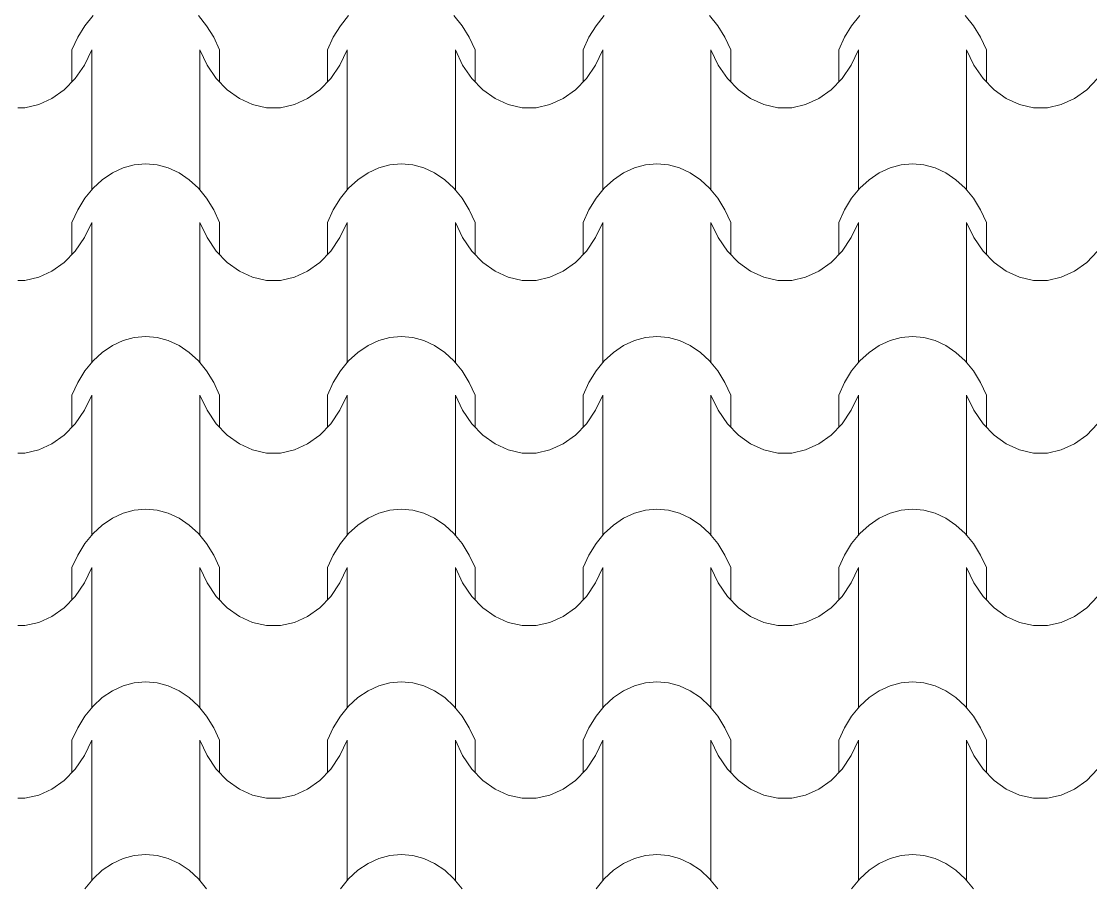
# Model space of a CAD drawing. Header units: millimetres. Extents: x 42452 to 2852333, y -419346 to 834876.
# Drawn here: x 2632409 to 2635234, y 653995 to 656276 of the extents above; entities that cross this region are included whole.
import ezdxf

# ---------------------------------------------------------------- set-up
doc = ezdxf.new("R2010")
doc.units = ezdxf.units.MM
doc.layers.add('M-2 keramitin shtrixi_Ном._пера__21_Pen_No__1', color=7, linetype='Continuous', lineweight=15)
doc.layers.add('memar', color=7, linetype='Continuous', lineweight=25)

# ---------------------------------------------------------------- blocks, each defined once
blk = doc.blocks.new('*X17')
at = {"layer": 'M-2 keramitin shtrixi_Ном._пера__21_Pen_No__1', "color": 7, "linetype": 'Continuous', "lineweight": 15}
for p, q in [((-253763.3, -1354445.5), (-253741.5, -1354418.9)), ((-253463.2, -1354418.9), (-253441.3, -1354445.5)), ((-253087.8, -1354445.5), (-253066, -1354418.9)), ((-252787.6, -1354418.9), (-252765.8, -1354445.5)), ((-252412.2, -1354445.5), (-252390.4, -1354418.9)), ((-252112, -1354418.9), (-252090.2, -1354445.5)), ((-251736.7, -1354445.5), (-251714.8, -1354418.9)), ((-251436.5, -1354418.9), (-251414.7, -1354445.5)), ((-253782.1, -1354475.7), (-253763.3, -1354445.5)), ((-253441.3, -1354445.5), (-253422.6, -1354475.7)), ((-253106.5, -1354475.7), (-253087.8, -1354445.5)), ((-252765.8, -1354445.5), (-252747.1, -1354475.7)), ((-252430.9, -1354475.7), (-252412.2, -1354445.5)), ((-252090.2, -1354445.5), (-252071.5, -1354475.7)), ((-251755.4, -1354475.7), (-251736.7, -1354445.5)), ((-251414.7, -1354445.5), (-251395.9, -1354475.7)), ((-253797.4, -1354509), (-253782.1, -1354475.7)), ((-253422.6, -1354475.7), (-253407.3, -1354509)), ((-253121.8, -1354509), (-253106.5, -1354475.7)), ((-252747.1, -1354475.7), (-252731.8, -1354509)), ((-252446.2, -1354509), (-252430.9, -1354475.7)), ((-252071.5, -1354475.7), (-252056.2, -1354509)), ((-251770.7, -1354509), (-251755.4, -1354475.7)), ((-251395.9, -1354475.7), (-251380.6, -1354509)), ((-253797.4, -1354594), (-253797.4, -1354509)), ((-253745.1, -1354509), (-253764.4, -1354549.5)), ((-253745.1, -1354694), (-253745.1, -1354509)), ((-253459.6, -1354694), (-253459.6, -1354509)), ((-253440.3, -1354549.5), (-253459.6, -1354509)), ((-253407.3, -1354594), (-253407.3, -1354509)), ((-253121.8, -1354594), (-253121.8, -1354509)), ((-253069.5, -1354509), (-253088.9, -1354549.5)), ((-253069.5, -1354694), (-253069.5, -1354509)), ((-252784, -1354694), (-252784, -1354509)), ((-252764.7, -1354549.5), (-252784, -1354509)), ((-252731.8, -1354594), (-252731.8, -1354509)), ((-252446.2, -1354594), (-252446.2, -1354509)), ((-252394, -1354509), (-252413.3, -1354549.5)), ((-252394, -1354694), (-252394, -1354509)), ((-252108.5, -1354694), (-252108.5, -1354509)), ((-252089.1, -1354549.5), (-252108.5, -1354509)), ((-252056.2, -1354594), (-252056.2, -1354509)), ((-251770.7, -1354594), (-251770.7, -1354509)), ((-251718.4, -1354509), (-251737.7, -1354549.5)), ((-251718.4, -1354694), (-251718.4, -1354509)), ((-251432.9, -1354694), (-251432.9, -1354509)), ((-251413.6, -1354549.5), (-251432.9, -1354509)), ((-251380.6, -1354594), (-251380.6, -1354509)), ((-253764.4, -1354549.5), (-253788.8, -1354585.2)), ((-253415.8, -1354585.2), (-253440.3, -1354549.5)), ((-253088.9, -1354549.5), (-253113.3, -1354585.2)), ((-252740.3, -1354585.2), (-252764.7, -1354549.5)), ((-252413.3, -1354549.5), (-252437.7, -1354585.2)), ((-252064.7, -1354585.2), (-252089.1, -1354549.5)), ((-251737.7, -1354549.5), (-251762.2, -1354585.2)), ((-251389.2, -1354585.2), (-251413.6, -1354549.5)), ((-253788.8, -1354585.2), (-253817.6, -1354615.1)), ((-253387, -1354615.1), (-253415.8, -1354585.2)), ((-253113.3, -1354585.2), (-253142.1, -1354615.1)), ((-252711.5, -1354615.1), (-252740.3, -1354585.2)), ((-252437.7, -1354585.2), (-252466.5, -1354615.1)), ((-252035.9, -1354615.1), (-252064.7, -1354585.2)), ((-251762.2, -1354585.2), (-251791, -1354615.1)), ((-251360.4, -1354615.1), (-251389.2, -1354585.2)), ((-251086.6, -1354585.2), (-251115.4, -1354615.1)), ((-253850, -1354638.3), (-253885, -1354654.2)), ((-253817.6, -1354615.1), (-253850, -1354638.3)), ((-253354.7, -1354638.3), (-253387, -1354615.1)), ((-253319.7, -1354654.2), (-253354.7, -1354638.3)), ((-253174.4, -1354638.3), (-253209.4, -1354654.2)), ((-253142.1, -1354615.1), (-253174.4, -1354638.3)), ((-252679.1, -1354638.3), (-252711.5, -1354615.1)), ((-252644.1, -1354654.2), (-252679.1, -1354638.3)), ((-252498.9, -1354638.3), (-252533.9, -1354654.2)), ((-252466.5, -1354615.1), (-252498.9, -1354638.3)), ((-252003.6, -1354638.3), (-252035.9, -1354615.1)), ((-251968.6, -1354654.2), (-252003.6, -1354638.3)), ((-251823.3, -1354638.3), (-251858.3, -1354654.2)), ((-251791, -1354615.1), (-251823.3, -1354638.3)), ((-251328, -1354638.3), (-251360.4, -1354615.1)), ((-251293, -1354654.2), (-251328, -1354638.3)), ((-251147.8, -1354638.3), (-251182.7, -1354654.2)), ((-251115.4, -1354615.1), (-251147.8, -1354638.3)), ((-253921.6, -1354662.3), (-253940.1, -1354662.3)), ((-253885, -1354654.2), (-253921.6, -1354662.3)), ((-253283.1, -1354662.3), (-253319.7, -1354654.2)), ((-253264.6, -1354662.3), (-253283.1, -1354662.3)), ((-253246, -1354662.3), (-253264.6, -1354662.3)), ((-253209.4, -1354654.2), (-253246, -1354662.3)), ((-252607.6, -1354662.3), (-252644.1, -1354654.2)), ((-252589, -1354662.3), (-252607.6, -1354662.3)), ((-252570.4, -1354662.3), (-252589, -1354662.3)), ((-252533.9, -1354654.2), (-252570.4, -1354662.3)), ((-251932, -1354662.3), (-251968.6, -1354654.2)), ((-251913.4, -1354662.3), (-251932, -1354662.3)), ((-251894.9, -1354662.3), (-251913.4, -1354662.3)), ((-251858.3, -1354654.2), (-251894.9, -1354662.3)), ((-251256.4, -1354662.3), (-251293, -1354654.2)), ((-251237.9, -1354662.3), (-251256.4, -1354662.3)), ((-251219.3, -1354662.3), (-251237.9, -1354662.3)), ((-251182.7, -1354654.2), (-251219.3, -1354662.3)), ((-253745.1, -1354879.1), (-253745.1, -1354694)), ((-253459.6, -1354879.1), (-253459.6, -1354694)), ((-253069.5, -1354879.1), (-253069.5, -1354694)), ((-252784, -1354879.1), (-252784, -1354694)), ((-252394, -1354879.1), (-252394, -1354694)), ((-252108.5, -1354879.1), (-252108.5, -1354694)), ((-251718.4, -1354879.1), (-251718.4, -1354694)), ((-251432.9, -1354879.1), (-251432.9, -1354694)), ((-253717, -1354852.7), (-253690.3, -1354834.7)), ((-253690.3, -1354834.7), (-253662, -1354821.6)), ((-253662, -1354821.6), (-253632.4, -1354813.7)), ((-253632.4, -1354813.7), (-253602.3, -1354811)), ((-253602.3, -1354811), (-253572.2, -1354813.7)), ((-253572.2, -1354813.7), (-253542.7, -1354821.6)), ((-253542.7, -1354821.6), (-253514.3, -1354834.7)), ((-253514.3, -1354834.7), (-253487.7, -1354852.7)), ((-253041.5, -1354852.7), (-253014.8, -1354834.7)), ((-253014.8, -1354834.7), (-252986.4, -1354821.6)), ((-252986.4, -1354821.6), (-252956.9, -1354813.7)), ((-252956.9, -1354813.7), (-252926.8, -1354811)), ((-252926.8, -1354811), (-252896.7, -1354813.7)), ((-252896.7, -1354813.7), (-252867.2, -1354821.6)), ((-252867.2, -1354821.6), (-252838.8, -1354834.7)), ((-252838.8, -1354834.7), (-252812.1, -1354852.7)), ((-252365.9, -1354852.7), (-252339.2, -1354834.7)), ((-252339.2, -1354834.7), (-252310.8, -1354821.6)), ((-252310.8, -1354821.6), (-252281.3, -1354813.7)), ((-252281.3, -1354813.7), (-252251.2, -1354811)), ((-252251.2, -1354811), (-252221.1, -1354813.7)), ((-252221.1, -1354813.7), (-252191.6, -1354821.6)), ((-252191.6, -1354821.6), (-252163.2, -1354834.7)), ((-252163.2, -1354834.7), (-252136.5, -1354852.7)), ((-251690.3, -1354852.7), (-251663.7, -1354834.7)), ((-251663.7, -1354834.7), (-251635.3, -1354821.6)), ((-251635.3, -1354821.6), (-251605.8, -1354813.7)), ((-251605.8, -1354813.7), (-251575.7, -1354811)), ((-251575.7, -1354811), (-251545.6, -1354813.7)), ((-251545.6, -1354813.7), (-251516, -1354821.6)), ((-251516, -1354821.6), (-251487.7, -1354834.7)), ((-251487.7, -1354834.7), (-251461, -1354852.7)), ((-253741.5, -1354875.2), (-253717, -1354852.7)), ((-253487.7, -1354852.7), (-253463.2, -1354875.2)), ((-253066, -1354875.2), (-253041.5, -1354852.7)), ((-252812.1, -1354852.7), (-252787.6, -1354875.2)), ((-252390.4, -1354875.2), (-252365.9, -1354852.7)), ((-252136.5, -1354852.7), (-252112, -1354875.2)), ((-251714.8, -1354875.2), (-251690.3, -1354852.7)), ((-251461, -1354852.7), (-251436.5, -1354875.2)), ((-253763.3, -1354901.8), (-253741.5, -1354875.2)), ((-253463.2, -1354875.2), (-253441.3, -1354901.8)), ((-253087.8, -1354901.8), (-253066, -1354875.2)), ((-252787.6, -1354875.2), (-252765.8, -1354901.8)), ((-252412.2, -1354901.8), (-252390.4, -1354875.2)), ((-252112, -1354875.2), (-252090.2, -1354901.8)), ((-251736.7, -1354901.8), (-251714.8, -1354875.2)), ((-251436.5, -1354875.2), (-251414.7, -1354901.8)), ((-253782.1, -1354932.1), (-253763.3, -1354901.8)), ((-253441.3, -1354901.8), (-253422.6, -1354932.1)), ((-253106.5, -1354932.1), (-253087.8, -1354901.8)), ((-252765.8, -1354901.8), (-252747.1, -1354932.1)), ((-252430.9, -1354932.1), (-252412.2, -1354901.8)), ((-252090.2, -1354901.8), (-252071.5, -1354932.1)), ((-251755.4, -1354932.1), (-251736.7, -1354901.8)), ((-251414.7, -1354901.8), (-251395.9, -1354932.1)), ((-253797.4, -1354965.3), (-253782.1, -1354932.1)), ((-253422.6, -1354932.1), (-253407.3, -1354965.3)), ((-253121.8, -1354965.3), (-253106.5, -1354932.1)), ((-252747.1, -1354932.1), (-252731.8, -1354965.3)), ((-252446.2, -1354965.3), (-252430.9, -1354932.1)), ((-252071.5, -1354932.1), (-252056.2, -1354965.3)), ((-251770.7, -1354965.3), (-251755.4, -1354932.1)), ((-251395.9, -1354932.1), (-251380.6, -1354965.3)), ((-253797.4, -1355050.4), (-253797.4, -1354965.3)), ((-253745.1, -1354965.3), (-253764.4, -1355005.8)), ((-253745.1, -1355150.4), (-253745.1, -1354965.3)), ((-253459.6, -1355150.4), (-253459.6, -1354965.3)), ((-253440.3, -1355005.8), (-253459.6, -1354965.3)), ((-253407.3, -1355050.4), (-253407.3, -1354965.3)), ((-253121.8, -1355050.4), (-253121.8, -1354965.3)), ((-253069.5, -1354965.3), (-253088.9, -1355005.8)), ((-253069.5, -1355150.4), (-253069.5, -1354965.3)), ((-252784, -1355150.4), (-252784, -1354965.3)), ((-252764.7, -1355005.8), (-252784, -1354965.3)), ((-252731.8, -1355050.4), (-252731.8, -1354965.3)), ((-252446.2, -1355050.4), (-252446.2, -1354965.3)), ((-252394, -1354965.3), (-252413.3, -1355005.8)), ((-252394, -1355150.4), (-252394, -1354965.3)), ((-252108.5, -1355150.4), (-252108.5, -1354965.3)), ((-252089.1, -1355005.8), (-252108.5, -1354965.3)), ((-252056.2, -1355050.4), (-252056.2, -1354965.3)), ((-251770.7, -1355050.4), (-251770.7, -1354965.3)), ((-251718.4, -1354965.3), (-251737.7, -1355005.8)), ((-251718.4, -1355150.4), (-251718.4, -1354965.3)), ((-251432.9, -1355150.4), (-251432.9, -1354965.3)), ((-251413.6, -1355005.8), (-251432.9, -1354965.3)), ((-251380.6, -1355050.4), (-251380.6, -1354965.3)), ((-253764.4, -1355005.8), (-253788.8, -1355041.5)), ((-253415.8, -1355041.5), (-253440.3, -1355005.8)), ((-253088.9, -1355005.8), (-253113.3, -1355041.5)), ((-252740.3, -1355041.5), (-252764.7, -1355005.8)), ((-252413.3, -1355005.8), (-252437.7, -1355041.5)), ((-252064.7, -1355041.5), (-252089.1, -1355005.8)), ((-251737.7, -1355005.8), (-251762.2, -1355041.5)), ((-251389.2, -1355041.5), (-251413.6, -1355005.8)), ((-253788.8, -1355041.5), (-253817.6, -1355071.5)), ((-253387, -1355071.5), (-253415.8, -1355041.5)), ((-253113.3, -1355041.5), (-253142.1, -1355071.5)), ((-252711.5, -1355071.5), (-252740.3, -1355041.5)), ((-252437.7, -1355041.5), (-252466.5, -1355071.5)), ((-252035.9, -1355071.5), (-252064.7, -1355041.5)), ((-251762.2, -1355041.5), (-251791, -1355071.5)), ((-251360.4, -1355071.5), (-251389.2, -1355041.5)), ((-251086.6, -1355041.5), (-251115.4, -1355071.5)), ((-253817.6, -1355071.5), (-253850, -1355094.7)), ((-253354.7, -1355094.7), (-253387, -1355071.5)), ((-253142.1, -1355071.5), (-253174.4, -1355094.7)), ((-252679.1, -1355094.7), (-252711.5, -1355071.5)), ((-252466.5, -1355071.5), (-252498.9, -1355094.7)), ((-252003.6, -1355094.7), (-252035.9, -1355071.5)), ((-251791, -1355071.5), (-251823.3, -1355094.7)), ((-251328, -1355094.7), (-251360.4, -1355071.5)), ((-251115.4, -1355071.5), (-251147.8, -1355094.7)), ((-253921.6, -1355118.6), (-253940.1, -1355118.6)), ((-253885, -1355110.6), (-253921.6, -1355118.6)), ((-253850, -1355094.7), (-253885, -1355110.6)), ((-253319.7, -1355110.6), (-253354.7, -1355094.7)), ((-253283.1, -1355118.6), (-253319.7, -1355110.6)), ((-253264.6, -1355118.6), (-253283.1, -1355118.6)), ((-253246, -1355118.6), (-253264.6, -1355118.6)), ((-253209.4, -1355110.6), (-253246, -1355118.6)), ((-253174.4, -1355094.7), (-253209.4, -1355110.6)), ((-252644.1, -1355110.6), (-252679.1, -1355094.7)), ((-252607.6, -1355118.6), (-252644.1, -1355110.6)), ((-252589, -1355118.6), (-252607.6, -1355118.6)), ((-252570.4, -1355118.6), (-252589, -1355118.6)), ((-252533.9, -1355110.6), (-252570.4, -1355118.6)), ((-252498.9, -1355094.7), (-252533.9, -1355110.6)), ((-251968.6, -1355110.6), (-252003.6, -1355094.7)), ((-251932, -1355118.6), (-251968.6, -1355110.6)), ((-251913.4, -1355118.6), (-251932, -1355118.6)), ((-251894.9, -1355118.6), (-251913.4, -1355118.6)), ((-251858.3, -1355110.6), (-251894.9, -1355118.6)), ((-251823.3, -1355094.7), (-251858.3, -1355110.6)), ((-251293, -1355110.6), (-251328, -1355094.7)), ((-251256.4, -1355118.6), (-251293, -1355110.6)), ((-251237.9, -1355118.6), (-251256.4, -1355118.6)), ((-251219.3, -1355118.6), (-251237.9, -1355118.6)), ((-251182.7, -1355110.6), (-251219.3, -1355118.6)), ((-251147.8, -1355094.7), (-251182.7, -1355110.6)), ((-253745.1, -1355335.5), (-253745.1, -1355150.4)), ((-253459.6, -1355335.5), (-253459.6, -1355150.4)), ((-253069.5, -1355335.5), (-253069.5, -1355150.4)), ((-252784, -1355335.5), (-252784, -1355150.4)), ((-252394, -1355335.5), (-252394, -1355150.4)), ((-252108.5, -1355335.5), (-252108.5, -1355150.4)), ((-251718.4, -1355335.5), (-251718.4, -1355150.4)), ((-251432.9, -1355335.5), (-251432.9, -1355150.4)), ((-253690.3, -1355291.1), (-253662, -1355278)), ((-253662, -1355278), (-253632.4, -1355270)), ((-253632.4, -1355270), (-253602.3, -1355267.3)), ((-253602.3, -1355267.3), (-253572.2, -1355270)), ((-253572.2, -1355270), (-253542.7, -1355278)), ((-253542.7, -1355278), (-253514.3, -1355291.1)), ((-253014.8, -1355291.1), (-252986.4, -1355278)), ((-252986.4, -1355278), (-252956.9, -1355270)), ((-252956.9, -1355270), (-252926.8, -1355267.3)), ((-252926.8, -1355267.3), (-252896.7, -1355270)), ((-252896.7, -1355270), (-252867.2, -1355278)), ((-252867.2, -1355278), (-252838.8, -1355291.1)), ((-252339.2, -1355291.1), (-252310.8, -1355278)), ((-252310.8, -1355278), (-252281.3, -1355270)), ((-252281.3, -1355270), (-252251.2, -1355267.3)), ((-252251.2, -1355267.3), (-252221.1, -1355270)), ((-252221.1, -1355270), (-252191.6, -1355278)), ((-252191.6, -1355278), (-252163.2, -1355291.1)), ((-251663.7, -1355291.1), (-251635.3, -1355278)), ((-251635.3, -1355278), (-251605.8, -1355270)), ((-251605.8, -1355270), (-251575.7, -1355267.3)), ((-251575.7, -1355267.3), (-251545.6, -1355270)), ((-251545.6, -1355270), (-251516, -1355278)), ((-251516, -1355278), (-251487.7, -1355291.1)), ((-253741.5, -1355331.6), (-253717, -1355309)), ((-253717, -1355309), (-253690.3, -1355291.1)), ((-253514.3, -1355291.1), (-253487.7, -1355309)), ((-253487.7, -1355309), (-253463.2, -1355331.6)), ((-253066, -1355331.6), (-253041.5, -1355309)), ((-253041.5, -1355309), (-253014.8, -1355291.1)), ((-252838.8, -1355291.1), (-252812.1, -1355309)), ((-252812.1, -1355309), (-252787.6, -1355331.6)), ((-252390.4, -1355331.6), (-252365.9, -1355309)), ((-252365.9, -1355309), (-252339.2, -1355291.1)), ((-252163.2, -1355291.1), (-252136.5, -1355309)), ((-252136.5, -1355309), (-252112, -1355331.6)), ((-251714.8, -1355331.6), (-251690.3, -1355309)), ((-251690.3, -1355309), (-251663.7, -1355291.1)), ((-251487.7, -1355291.1), (-251461, -1355309)), ((-251461, -1355309), (-251436.5, -1355331.6)), ((-253763.3, -1355358.2), (-253741.5, -1355331.6)), ((-253463.2, -1355331.6), (-253441.3, -1355358.2)), ((-253087.8, -1355358.2), (-253066, -1355331.6)), ((-252787.6, -1355331.6), (-252765.8, -1355358.2)), ((-252412.2, -1355358.2), (-252390.4, -1355331.6)), ((-252112, -1355331.6), (-252090.2, -1355358.2)), ((-251736.7, -1355358.2), (-251714.8, -1355331.6)), ((-251436.5, -1355331.6), (-251414.7, -1355358.2)), ((-253782.1, -1355388.4), (-253763.3, -1355358.2)), ((-253441.3, -1355358.2), (-253422.6, -1355388.4)), ((-253106.5, -1355388.4), (-253087.8, -1355358.2)), ((-252765.8, -1355358.2), (-252747.1, -1355388.4)), ((-252430.9, -1355388.4), (-252412.2, -1355358.2)), ((-252090.2, -1355358.2), (-252071.5, -1355388.4)), ((-251755.4, -1355388.4), (-251736.7, -1355358.2)), ((-251414.7, -1355358.2), (-251395.9, -1355388.4)), ((-253797.4, -1355421.7), (-253782.1, -1355388.4)), ((-253422.6, -1355388.4), (-253407.3, -1355421.7)), ((-253121.8, -1355421.7), (-253106.5, -1355388.4)), ((-252747.1, -1355388.4), (-252731.8, -1355421.7)), ((-252446.2, -1355421.7), (-252430.9, -1355388.4)), ((-252071.5, -1355388.4), (-252056.2, -1355421.7)), ((-251770.7, -1355421.7), (-251755.4, -1355388.4)), ((-251395.9, -1355388.4), (-251380.6, -1355421.7)), ((-253797.4, -1355506.7), (-253797.4, -1355421.7)), ((-253745.1, -1355421.7), (-253764.4, -1355462.2)), ((-253745.1, -1355606.7), (-253745.1, -1355421.7)), ((-253459.6, -1355606.7), (-253459.6, -1355421.7)), ((-253440.3, -1355462.2), (-253459.6, -1355421.7)), ((-253407.3, -1355506.7), (-253407.3, -1355421.7)), ((-253121.8, -1355506.7), (-253121.8, -1355421.7)), ((-253069.5, -1355421.7), (-253088.9, -1355462.2)), ((-253069.5, -1355606.7), (-253069.5, -1355421.7)), ((-252784, -1355606.7), (-252784, -1355421.7)), ((-252764.7, -1355462.2), (-252784, -1355421.7)), ((-252731.8, -1355506.7), (-252731.8, -1355421.7)), ((-252446.2, -1355506.7), (-252446.2, -1355421.7)), ((-252394, -1355421.7), (-252413.3, -1355462.2)), ((-252394, -1355606.7), (-252394, -1355421.7)), ((-252108.5, -1355606.7), (-252108.5, -1355421.7)), ((-252089.1, -1355462.2), (-252108.5, -1355421.7)), ((-252056.2, -1355506.7), (-252056.2, -1355421.7)), ((-251770.7, -1355506.7), (-251770.7, -1355421.7)), ((-251718.4, -1355421.7), (-251737.7, -1355462.2)), ((-251718.4, -1355606.7), (-251718.4, -1355421.7)), ((-251432.9, -1355606.7), (-251432.9, -1355421.7)), ((-251413.6, -1355462.2), (-251432.9, -1355421.7)), ((-251380.6, -1355506.7), (-251380.6, -1355421.7)), ((-253764.4, -1355462.2), (-253788.8, -1355497.9)), ((-253415.8, -1355497.9), (-253440.3, -1355462.2)), ((-253088.9, -1355462.2), (-253113.3, -1355497.9)), ((-252740.3, -1355497.9), (-252764.7, -1355462.2)), ((-252413.3, -1355462.2), (-252437.7, -1355497.9)), ((-252064.7, -1355497.9), (-252089.1, -1355462.2)), ((-251737.7, -1355462.2), (-251762.2, -1355497.9)), ((-251389.2, -1355497.9), (-251413.6, -1355462.2)), ((-253788.8, -1355497.9), (-253817.6, -1355527.8)), ((-253387, -1355527.8), (-253415.8, -1355497.9)), ((-253113.3, -1355497.9), (-253142.1, -1355527.8)), ((-252711.5, -1355527.8), (-252740.3, -1355497.9)), ((-252437.7, -1355497.9), (-252466.5, -1355527.8)), ((-252035.9, -1355527.8), (-252064.7, -1355497.9)), ((-251762.2, -1355497.9), (-251791, -1355527.8)), ((-251360.4, -1355527.8), (-251389.2, -1355497.9)), ((-251086.6, -1355497.9), (-251115.4, -1355527.8)), ((-253817.6, -1355527.8), (-253850, -1355551)), ((-253354.7, -1355551), (-253387, -1355527.8)), ((-253142.1, -1355527.8), (-253174.4, -1355551)), ((-252679.1, -1355551), (-252711.5, -1355527.8)), ((-252466.5, -1355527.8), (-252498.9, -1355551)), ((-252003.6, -1355551), (-252035.9, -1355527.8)), ((-251791, -1355527.8), (-251823.3, -1355551)), ((-251328, -1355551), (-251360.4, -1355527.8)), ((-251115.4, -1355527.8), (-251147.8, -1355551)), ((-253885, -1355566.9), (-253921.6, -1355575)), ((-253850, -1355551), (-253885, -1355566.9)), ((-253319.7, -1355566.9), (-253354.7, -1355551)), ((-253283.1, -1355575), (-253319.7, -1355566.9)), ((-253209.4, -1355566.9), (-253246, -1355575)), ((-253174.4, -1355551), (-253209.4, -1355566.9)), ((-252644.1, -1355566.9), (-252679.1, -1355551)), ((-252607.6, -1355575), (-252644.1, -1355566.9)), ((-252533.9, -1355566.9), (-252570.4, -1355575)), ((-252498.9, -1355551), (-252533.9, -1355566.9)), ((-251968.6, -1355566.9), (-252003.6, -1355551)), ((-251932, -1355575), (-251968.6, -1355566.9)), ((-251858.3, -1355566.9), (-251894.9, -1355575)), ((-251823.3, -1355551), (-251858.3, -1355566.9)), ((-251293, -1355566.9), (-251328, -1355551)), ((-251256.4, -1355575), (-251293, -1355566.9)), ((-251182.7, -1355566.9), (-251219.3, -1355575)), ((-251147.8, -1355551), (-251182.7, -1355566.9)), ((-253921.6, -1355575), (-253940.1, -1355575)), ((-253264.6, -1355575), (-253283.1, -1355575)), ((-253246, -1355575), (-253264.6, -1355575)), ((-252589, -1355575), (-252607.6, -1355575)), ((-252570.4, -1355575), (-252589, -1355575)), ((-251913.4, -1355575), (-251932, -1355575)), ((-251894.9, -1355575), (-251913.4, -1355575)), ((-251237.9, -1355575), (-251256.4, -1355575)), ((-251219.3, -1355575), (-251237.9, -1355575)), ((-253745.1, -1355791.8), (-253745.1, -1355606.7)), ((-253459.6, -1355791.8), (-253459.6, -1355606.7)), ((-253069.5, -1355791.8), (-253069.5, -1355606.7)), ((-252784, -1355791.8), (-252784, -1355606.7)), ((-252394, -1355791.8), (-252394, -1355606.7)), ((-252108.5, -1355791.8), (-252108.5, -1355606.7)), ((-251718.4, -1355791.8), (-251718.4, -1355606.7)), ((-251432.9, -1355791.8), (-251432.9, -1355606.7)), ((-253690.3, -1355747.4), (-253662, -1355734.3)), ((-253662, -1355734.3), (-253632.4, -1355726.4)), ((-253632.4, -1355726.4), (-253602.3, -1355723.7)), ((-253602.3, -1355723.7), (-253572.2, -1355726.4)), ((-253572.2, -1355726.4), (-253542.7, -1355734.3)), ((-253542.7, -1355734.3), (-253514.3, -1355747.4)), ((-253014.8, -1355747.4), (-252986.4, -1355734.3)), ((-252986.4, -1355734.3), (-252956.9, -1355726.4)), ((-252956.9, -1355726.4), (-252926.8, -1355723.7)), ((-252926.8, -1355723.7), (-252896.7, -1355726.4)), ((-252896.7, -1355726.4), (-252867.2, -1355734.3)), ((-252867.2, -1355734.3), (-252838.8, -1355747.4)), ((-252339.2, -1355747.4), (-252310.8, -1355734.3)), ((-252310.8, -1355734.3), (-252281.3, -1355726.4)), ((-252281.3, -1355726.4), (-252251.2, -1355723.7)), ((-252251.2, -1355723.7), (-252221.1, -1355726.4)), ((-252221.1, -1355726.4), (-252191.6, -1355734.3)), ((-252191.6, -1355734.3), (-252163.2, -1355747.4)), ((-251663.7, -1355747.4), (-251635.3, -1355734.3)), ((-251635.3, -1355734.3), (-251605.8, -1355726.4)), ((-251605.8, -1355726.4), (-251575.7, -1355723.7)), ((-251575.7, -1355723.7), (-251545.6, -1355726.4)), ((-251545.6, -1355726.4), (-251516, -1355734.3)), ((-251516, -1355734.3), (-251487.7, -1355747.4)), ((-253741.5, -1355787.9), (-253717, -1355765.4)), ((-253717, -1355765.4), (-253690.3, -1355747.4)), ((-253514.3, -1355747.4), (-253487.7, -1355765.4)), ((-253487.7, -1355765.4), (-253463.2, -1355787.9)), ((-253066, -1355787.9), (-253041.5, -1355765.4)), ((-253041.5, -1355765.4), (-253014.8, -1355747.4)), ((-252838.8, -1355747.4), (-252812.1, -1355765.4)), ((-252812.1, -1355765.4), (-252787.6, -1355787.9)), ((-252390.4, -1355787.9), (-252365.9, -1355765.4)), ((-252365.9, -1355765.4), (-252339.2, -1355747.4)), ((-252163.2, -1355747.4), (-252136.5, -1355765.4)), ((-252136.5, -1355765.4), (-252112, -1355787.9)), ((-251714.8, -1355787.9), (-251690.3, -1355765.4)), ((-251690.3, -1355765.4), (-251663.7, -1355747.4)), ((-251487.7, -1355747.4), (-251461, -1355765.4)), ((-251461, -1355765.4), (-251436.5, -1355787.9)), ((-253763.3, -1355814.5), (-253741.5, -1355787.9)), ((-253463.2, -1355787.9), (-253441.3, -1355814.5)), ((-253087.8, -1355814.5), (-253066, -1355787.9)), ((-252787.6, -1355787.9), (-252765.8, -1355814.5)), ((-252412.2, -1355814.5), (-252390.4, -1355787.9)), ((-252112, -1355787.9), (-252090.2, -1355814.5)), ((-251736.7, -1355814.5), (-251714.8, -1355787.9)), ((-251436.5, -1355787.9), (-251414.7, -1355814.5)), ((-253782.1, -1355844.8), (-253763.3, -1355814.5)), ((-253441.3, -1355814.5), (-253422.6, -1355844.8)), ((-253106.5, -1355844.8), (-253087.8, -1355814.5)), ((-252765.8, -1355814.5), (-252747.1, -1355844.8)), ((-252430.9, -1355844.8), (-252412.2, -1355814.5)), ((-252090.2, -1355814.5), (-252071.5, -1355844.8)), ((-251755.4, -1355844.8), (-251736.7, -1355814.5)), ((-251414.7, -1355814.5), (-251395.9, -1355844.8)), ((-253797.4, -1355878), (-253782.1, -1355844.8)), ((-253422.6, -1355844.8), (-253407.3, -1355878)), ((-253121.8, -1355878), (-253106.5, -1355844.8)), ((-252747.1, -1355844.8), (-252731.8, -1355878)), ((-252446.2, -1355878), (-252430.9, -1355844.8)), ((-252071.5, -1355844.8), (-252056.2, -1355878)), ((-251770.7, -1355878), (-251755.4, -1355844.8)), ((-251395.9, -1355844.8), (-251380.6, -1355878)), ((-253797.4, -1355963.1), (-253797.4, -1355878)), ((-253745.1, -1355878), (-253764.4, -1355918.5)), ((-253745.1, -1356063.1), (-253745.1, -1355878)), ((-253459.6, -1356063.1), (-253459.6, -1355878)), ((-253440.3, -1355918.5), (-253459.6, -1355878)), ((-253407.3, -1355963.1), (-253407.3, -1355878)), ((-253121.8, -1355963.1), (-253121.8, -1355878)), ((-253069.5, -1355878), (-253088.9, -1355918.5)), ((-253069.5, -1356063.1), (-253069.5, -1355878)), ((-252784, -1356063.1), (-252784, -1355878)), ((-252764.7, -1355918.5), (-252784, -1355878)), ((-252731.8, -1355963.1), (-252731.8, -1355878)), ((-252446.2, -1355963.1), (-252446.2, -1355878)), ((-252394, -1355878), (-252413.3, -1355918.5)), ((-252394, -1356063.1), (-252394, -1355878)), ((-252108.5, -1356063.1), (-252108.5, -1355878)), ((-252089.1, -1355918.5), (-252108.5, -1355878)), ((-252056.2, -1355963.1), (-252056.2, -1355878)), ((-251770.7, -1355963.1), (-251770.7, -1355878)), ((-251718.4, -1355878), (-251737.7, -1355918.5)), ((-251718.4, -1356063.1), (-251718.4, -1355878)), ((-251432.9, -1356063.1), (-251432.9, -1355878)), ((-251413.6, -1355918.5), (-251432.9, -1355878)), ((-251380.6, -1355963.1), (-251380.6, -1355878)), ((-253764.4, -1355918.5), (-253788.8, -1355954.2)), ((-253415.8, -1355954.2), (-253440.3, -1355918.5)), ((-253088.9, -1355918.5), (-253113.3, -1355954.2)), ((-252740.3, -1355954.2), (-252764.7, -1355918.5)), ((-252413.3, -1355918.5), (-252437.7, -1355954.2)), ((-252064.7, -1355954.2), (-252089.1, -1355918.5)), ((-251737.7, -1355918.5), (-251762.2, -1355954.2)), ((-251389.2, -1355954.2), (-251413.6, -1355918.5)), ((-253788.8, -1355954.2), (-253817.6, -1355984.2)), ((-253387, -1355984.2), (-253415.8, -1355954.2)), ((-253113.3, -1355954.2), (-253142.1, -1355984.2)), ((-252711.5, -1355984.2), (-252740.3, -1355954.2)), ((-252437.7, -1355954.2), (-252466.5, -1355984.2)), ((-252035.9, -1355984.2), (-252064.7, -1355954.2)), ((-251762.2, -1355954.2), (-251791, -1355984.2)), ((-251360.4, -1355984.2), (-251389.2, -1355954.2)), ((-251086.6, -1355954.2), (-251115.4, -1355984.2)), ((-253817.6, -1355984.2), (-253850, -1356007.4)), ((-253354.7, -1356007.4), (-253387, -1355984.2)), ((-253142.1, -1355984.2), (-253174.4, -1356007.4)), ((-252679.1, -1356007.4), (-252711.5, -1355984.2)), ((-252466.5, -1355984.2), (-252498.9, -1356007.4)), ((-252003.6, -1356007.4), (-252035.9, -1355984.2)), ((-251791, -1355984.2), (-251823.3, -1356007.4)), ((-251328, -1356007.4), (-251360.4, -1355984.2)), ((-251115.4, -1355984.2), (-251147.8, -1356007.4)), ((-253885, -1356023.3), (-253921.6, -1356031.3)), ((-253850, -1356007.4), (-253885, -1356023.3)), ((-253319.7, -1356023.3), (-253354.7, -1356007.4)), ((-253283.1, -1356031.3), (-253319.7, -1356023.3)), ((-253209.4, -1356023.3), (-253246, -1356031.3)), ((-253174.4, -1356007.4), (-253209.4, -1356023.3)), ((-252644.1, -1356023.3), (-252679.1, -1356007.4)), ((-252607.6, -1356031.3), (-252644.1, -1356023.3)), ((-252533.9, -1356023.3), (-252570.4, -1356031.3)), ((-252498.9, -1356007.4), (-252533.9, -1356023.3)), ((-251968.6, -1356023.3), (-252003.6, -1356007.4)), ((-251932, -1356031.3), (-251968.6, -1356023.3)), ((-251858.3, -1356023.3), (-251894.9, -1356031.3)), ((-251823.3, -1356007.4), (-251858.3, -1356023.3)), ((-251293, -1356023.3), (-251328, -1356007.4)), ((-251256.4, -1356031.3), (-251293, -1356023.3)), ((-251182.7, -1356023.3), (-251219.3, -1356031.3)), ((-251147.8, -1356007.4), (-251182.7, -1356023.3)), ((-253921.6, -1356031.3), (-253940.1, -1356031.3)), ((-253264.6, -1356031.3), (-253283.1, -1356031.3)), ((-253246, -1356031.3), (-253264.6, -1356031.3)), ((-252589, -1356031.3), (-252607.6, -1356031.3)), ((-252570.4, -1356031.3), (-252589, -1356031.3)), ((-251913.4, -1356031.3), (-251932, -1356031.3)), ((-251894.9, -1356031.3), (-251913.4, -1356031.3)), ((-251237.9, -1356031.3), (-251256.4, -1356031.3)), ((-251219.3, -1356031.3), (-251237.9, -1356031.3)), ((-253745.1, -1356248.2), (-253745.1, -1356063.1)), ((-253459.6, -1356248.2), (-253459.6, -1356063.1)), ((-253069.5, -1356248.2), (-253069.5, -1356063.1)), ((-252784, -1356248.2), (-252784, -1356063.1)), ((-252394, -1356248.2), (-252394, -1356063.1)), ((-252108.5, -1356248.2), (-252108.5, -1356063.1)), ((-251718.4, -1356248.2), (-251718.4, -1356063.1)), ((-251432.9, -1356248.2), (-251432.9, -1356063.1)), ((-253690.3, -1356203.8), (-253662, -1356190.7)), ((-253662, -1356190.7), (-253632.4, -1356182.7)), ((-253632.4, -1356182.7), (-253602.3, -1356180)), ((-253602.3, -1356180), (-253572.2, -1356182.7)), ((-253572.2, -1356182.7), (-253542.7, -1356190.7)), ((-253542.7, -1356190.7), (-253514.3, -1356203.8)), ((-253014.8, -1356203.8), (-252986.4, -1356190.7)), ((-252986.4, -1356190.7), (-252956.9, -1356182.7)), ((-252956.9, -1356182.7), (-252926.8, -1356180)), ((-252926.8, -1356180), (-252896.7, -1356182.7)), ((-252896.7, -1356182.7), (-252867.2, -1356190.7)), ((-252867.2, -1356190.7), (-252838.8, -1356203.8)), ((-252339.2, -1356203.8), (-252310.8, -1356190.7)), ((-252310.8, -1356190.7), (-252281.3, -1356182.7)), ((-252281.3, -1356182.7), (-252251.2, -1356180)), ((-252251.2, -1356180), (-252221.1, -1356182.7)), ((-252221.1, -1356182.7), (-252191.6, -1356190.7)), ((-252191.6, -1356190.7), (-252163.2, -1356203.8)), ((-251663.7, -1356203.8), (-251635.3, -1356190.7)), ((-251635.3, -1356190.7), (-251605.8, -1356182.7)), ((-251605.8, -1356182.7), (-251575.7, -1356180)), ((-251575.7, -1356180), (-251545.6, -1356182.7)), ((-251545.6, -1356182.7), (-251516, -1356190.7)), ((-251516, -1356190.7), (-251487.7, -1356203.8)), ((-253741.5, -1356244.3), (-253717, -1356221.7)), ((-253717, -1356221.7), (-253690.3, -1356203.8)), ((-253514.3, -1356203.8), (-253487.7, -1356221.7)), ((-253487.7, -1356221.7), (-253463.2, -1356244.3)), ((-253066, -1356244.3), (-253041.5, -1356221.7)), ((-253041.5, -1356221.7), (-253014.8, -1356203.8)), ((-252838.8, -1356203.8), (-252812.1, -1356221.7)), ((-252812.1, -1356221.7), (-252787.6, -1356244.3)), ((-252390.4, -1356244.3), (-252365.9, -1356221.7)), ((-252365.9, -1356221.7), (-252339.2, -1356203.8)), ((-252163.2, -1356203.8), (-252136.5, -1356221.7)), ((-252136.5, -1356221.7), (-252112, -1356244.3)), ((-251714.8, -1356244.3), (-251690.3, -1356221.7)), ((-251690.3, -1356221.7), (-251663.7, -1356203.8)), ((-251487.7, -1356203.8), (-251461, -1356221.7)), ((-251461, -1356221.7), (-251436.5, -1356244.3)), ((-253763.3, -1356270.9), (-253741.5, -1356244.3)), ((-253463.2, -1356244.3), (-253441.3, -1356270.9)), ((-253087.8, -1356270.9), (-253066, -1356244.3)), ((-252787.6, -1356244.3), (-252765.8, -1356270.9)), ((-252412.2, -1356270.9), (-252390.4, -1356244.3)), ((-252112, -1356244.3), (-252090.2, -1356270.9)), ((-251736.7, -1356270.9), (-251714.8, -1356244.3)), ((-251436.5, -1356244.3), (-251414.7, -1356270.9)), ((-253782.1, -1356301.1), (-253763.3, -1356270.9)), ((-253441.3, -1356270.9), (-253422.6, -1356301.1)), ((-253106.5, -1356301.1), (-253087.8, -1356270.9)), ((-252765.8, -1356270.9), (-252747.1, -1356301.1)), ((-252430.9, -1356301.1), (-252412.2, -1356270.9)), ((-252090.2, -1356270.9), (-252071.5, -1356301.1)), ((-251755.4, -1356301.1), (-251736.7, -1356270.9)), ((-251414.7, -1356270.9), (-251395.9, -1356301.1)), ((-253797.4, -1356334.4), (-253782.1, -1356301.1)), ((-253422.6, -1356301.1), (-253407.3, -1356334.4)), ((-253121.8, -1356334.4), (-253106.5, -1356301.1)), ((-252747.1, -1356301.1), (-252731.8, -1356334.4)), ((-252446.2, -1356334.4), (-252430.9, -1356301.1)), ((-252071.5, -1356301.1), (-252056.2, -1356334.4)), ((-251770.7, -1356334.4), (-251755.4, -1356301.1)), ((-251395.9, -1356301.1), (-251380.6, -1356334.4)), ((-253797.4, -1356419.4), (-253797.4, -1356334.4)), ((-253745.1, -1356334.4), (-253764.4, -1356374.9)), ((-253745.1, -1356519.4), (-253745.1, -1356334.4)), ((-253459.6, -1356519.4), (-253459.6, -1356334.4)), ((-253440.3, -1356374.9), (-253459.6, -1356334.4)), ((-253407.3, -1356419.4), (-253407.3, -1356334.4)), ((-253121.8, -1356419.4), (-253121.8, -1356334.4)), ((-253069.5, -1356334.4), (-253088.9, -1356374.9)), ((-253069.5, -1356519.4), (-253069.5, -1356334.4)), ((-252784, -1356519.4), (-252784, -1356334.4)), ((-252764.7, -1356374.9), (-252784, -1356334.4)), ((-252731.8, -1356419.4), (-252731.8, -1356334.4)), ((-252446.2, -1356419.4), (-252446.2, -1356334.4)), ((-252394, -1356334.4), (-252413.3, -1356374.9)), ((-252394, -1356519.4), (-252394, -1356334.4)), ((-252108.5, -1356519.4), (-252108.5, -1356334.4)), ((-252089.1, -1356374.9), (-252108.5, -1356334.4)), ((-252056.2, -1356419.4), (-252056.2, -1356334.4)), ((-251770.7, -1356419.4), (-251770.7, -1356334.4)), ((-251718.4, -1356334.4), (-251737.7, -1356374.9)), ((-251718.4, -1356519.4), (-251718.4, -1356334.4)), ((-251432.9, -1356519.4), (-251432.9, -1356334.4)), ((-251413.6, -1356374.9), (-251432.9, -1356334.4)), ((-251380.6, -1356419.4), (-251380.6, -1356334.4)), ((-253764.4, -1356374.9), (-253788.8, -1356410.6)), ((-253415.8, -1356410.6), (-253440.3, -1356374.9)), ((-253088.9, -1356374.9), (-253113.3, -1356410.6)), ((-252740.3, -1356410.6), (-252764.7, -1356374.9)), ((-252413.3, -1356374.9), (-252437.7, -1356410.6)), ((-252064.7, -1356410.6), (-252089.1, -1356374.9)), ((-251737.7, -1356374.9), (-251762.2, -1356410.6)), ((-251389.2, -1356410.6), (-251413.6, -1356374.9)), ((-253788.8, -1356410.6), (-253817.6, -1356440.5)), ((-253387, -1356440.5), (-253415.8, -1356410.6)), ((-253113.3, -1356410.6), (-253142.1, -1356440.5)), ((-252711.5, -1356440.5), (-252740.3, -1356410.6)), ((-252437.7, -1356410.6), (-252466.5, -1356440.5)), ((-252035.9, -1356440.5), (-252064.7, -1356410.6)), ((-251762.2, -1356410.6), (-251791, -1356440.5)), ((-251360.4, -1356440.5), (-251389.2, -1356410.6)), ((-251086.6, -1356410.6), (-251115.4, -1356440.5)), ((-253817.6, -1356440.5), (-253850, -1356463.7)), ((-253354.7, -1356463.7), (-253387, -1356440.5)), ((-253142.1, -1356440.5), (-253174.4, -1356463.7)), ((-252679.1, -1356463.7), (-252711.5, -1356440.5)), ((-252466.5, -1356440.5), (-252498.9, -1356463.7)), ((-252003.6, -1356463.7), (-252035.9, -1356440.5)), ((-251791, -1356440.5), (-251823.3, -1356463.7)), ((-251328, -1356463.7), (-251360.4, -1356440.5)), ((-251115.4, -1356440.5), (-251147.8, -1356463.7)), ((-253850, -1356463.7), (-253885, -1356479.6)), ((-253319.7, -1356479.6), (-253354.7, -1356463.7)), ((-253174.4, -1356463.7), (-253209.4, -1356479.6)), ((-252644.1, -1356479.6), (-252679.1, -1356463.7)), ((-252498.9, -1356463.7), (-252533.9, -1356479.6)), ((-251968.6, -1356479.6), (-252003.6, -1356463.7)), ((-251823.3, -1356463.7), (-251858.3, -1356479.6)), ((-251293, -1356479.6), (-251328, -1356463.7)), ((-251147.8, -1356463.7), (-251182.7, -1356479.6)), ((-253921.6, -1356487.7), (-253940.1, -1356487.7)), ((-253885, -1356479.6), (-253921.6, -1356487.7)), ((-253283.1, -1356487.7), (-253319.7, -1356479.6)), ((-253264.6, -1356487.7), (-253283.1, -1356487.7)), ((-253246, -1356487.7), (-253264.6, -1356487.7)), ((-253209.4, -1356479.6), (-253246, -1356487.7)), ((-252607.6, -1356487.7), (-252644.1, -1356479.6)), ((-252589, -1356487.7), (-252607.6, -1356487.7)), ((-252570.4, -1356487.7), (-252589, -1356487.7)), ((-252533.9, -1356479.6), (-252570.4, -1356487.7)), ((-251932, -1356487.7), (-251968.6, -1356479.6)), ((-251913.4, -1356487.7), (-251932, -1356487.7)), ((-251894.9, -1356487.7), (-251913.4, -1356487.7)), ((-251858.3, -1356479.6), (-251894.9, -1356487.7)), ((-251256.4, -1356487.7), (-251293, -1356479.6)), ((-251237.9, -1356487.7), (-251256.4, -1356487.7)), ((-251219.3, -1356487.7), (-251237.9, -1356487.7)), ((-251182.7, -1356479.6), (-251219.3, -1356487.7)), ((-253745.1, -1356704.5), (-253745.1, -1356519.4)), ((-253459.6, -1356704.5), (-253459.6, -1356519.4)), ((-253069.5, -1356704.5), (-253069.5, -1356519.4)), ((-252784, -1356704.5), (-252784, -1356519.4)), ((-252394, -1356704.5), (-252394, -1356519.4)), ((-252108.5, -1356704.5), (-252108.5, -1356519.4)), ((-251718.4, -1356704.5), (-251718.4, -1356519.4)), ((-251432.9, -1356704.5), (-251432.9, -1356519.4)), ((-253662, -1356647), (-253632.4, -1356639.1)), ((-253632.4, -1356639.1), (-253602.3, -1356636.4)), ((-253602.3, -1356636.4), (-253572.2, -1356639.1)), ((-253572.2, -1356639.1), (-253542.7, -1356647)), ((-252986.4, -1356647), (-252956.9, -1356639.1)), ((-252956.9, -1356639.1), (-252926.8, -1356636.4)), ((-252926.8, -1356636.4), (-252896.7, -1356639.1)), ((-252896.7, -1356639.1), (-252867.2, -1356647)), ((-252310.8, -1356647), (-252281.3, -1356639.1)), ((-252281.3, -1356639.1), (-252251.2, -1356636.4)), ((-252251.2, -1356636.4), (-252221.1, -1356639.1)), ((-252221.1, -1356639.1), (-252191.6, -1356647)), ((-251635.3, -1356647), (-251605.8, -1356639.1)), ((-251605.8, -1356639.1), (-251575.7, -1356636.4)), ((-251575.7, -1356636.4), (-251545.6, -1356639.1)), ((-251545.6, -1356639.1), (-251516, -1356647)), ((-253717, -1356678.1), (-253690.3, -1356660.1)), ((-253690.3, -1356660.1), (-253662, -1356647)), ((-253542.7, -1356647), (-253514.3, -1356660.1)), ((-253514.3, -1356660.1), (-253487.7, -1356678.1)), ((-253041.5, -1356678.1), (-253014.8, -1356660.1)), ((-253014.8, -1356660.1), (-252986.4, -1356647)), ((-252867.2, -1356647), (-252838.8, -1356660.1)), ((-252838.8, -1356660.1), (-252812.1, -1356678.1)), ((-252365.9, -1356678.1), (-252339.2, -1356660.1)), ((-252339.2, -1356660.1), (-252310.8, -1356647)), ((-252191.6, -1356647), (-252163.2, -1356660.1)), ((-252163.2, -1356660.1), (-252136.5, -1356678.1)), ((-251690.3, -1356678.1), (-251663.7, -1356660.1)), ((-251663.7, -1356660.1), (-251635.3, -1356647)), ((-251516, -1356647), (-251487.7, -1356660.1)), ((-251487.7, -1356660.1), (-251461, -1356678.1)), ((-253763.3, -1356727.2), (-253741.5, -1356700.6)), ((-253741.5, -1356700.6), (-253717, -1356678.1)), ((-253487.7, -1356678.1), (-253463.2, -1356700.6)), ((-253463.2, -1356700.6), (-253441.3, -1356727.2)), ((-253087.8, -1356727.2), (-253066, -1356700.6)), ((-253066, -1356700.6), (-253041.5, -1356678.1)), ((-252812.1, -1356678.1), (-252787.6, -1356700.6)), ((-252787.6, -1356700.6), (-252765.8, -1356727.2)), ((-252412.2, -1356727.2), (-252390.4, -1356700.6)), ((-252390.4, -1356700.6), (-252365.9, -1356678.1)), ((-252136.5, -1356678.1), (-252112, -1356700.6)), ((-252112, -1356700.6), (-252090.2, -1356727.2)), ((-251736.7, -1356727.2), (-251714.8, -1356700.6)), ((-251714.8, -1356700.6), (-251690.3, -1356678.1)), ((-251461, -1356678.1), (-251436.5, -1356700.6)), ((-251436.5, -1356700.6), (-251414.7, -1356727.2))]:
    blk.add_line(p, q, dxfattribs=at)
blk = doc.blocks.new('Fill_2')
at = {"layer": 'M-2 keramitin shtrixi_Ном._пера__21_Pen_No__1', "color": 7, "linetype": 'Continuous', "lineweight": 15}
blk.add_blockref('*X17', (0, 0), dxfattribs=at)

msp = doc.modelspace()

# ---------------------------------------------------------------- block references
at = {"layer": 'memar', "color": 7, "linetype": 'Continuous', "lineweight": 25}
msp.add_blockref('Fill_2', (2886339.40236, 2010710.49399), dxfattribs=at)

doc.saveas('drawing.dxf')
